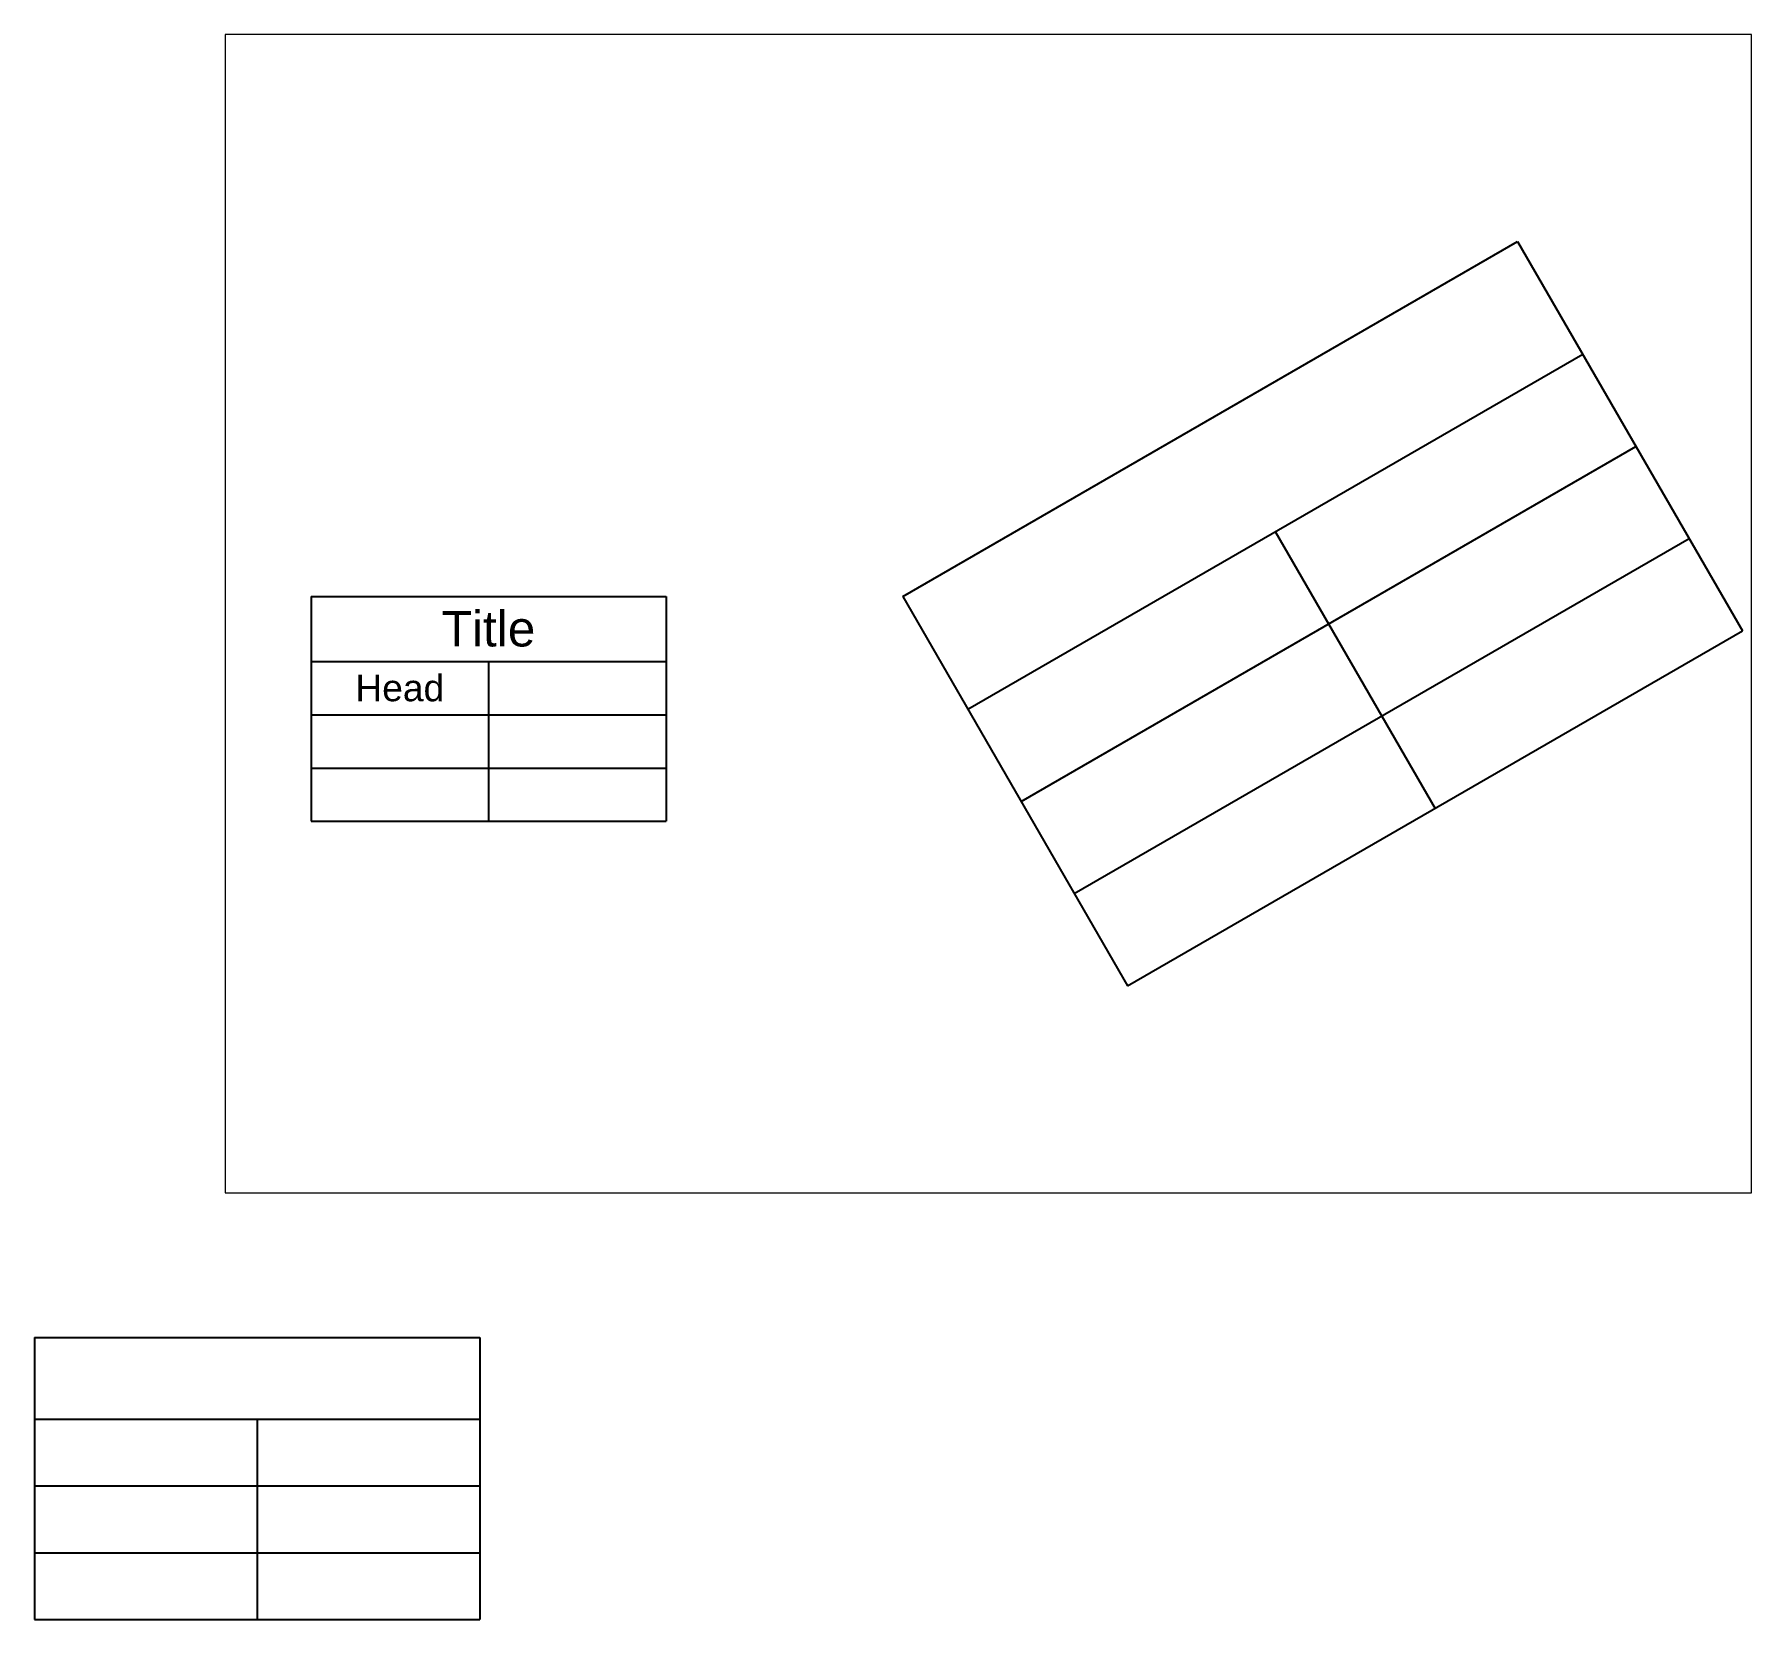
# Paper-space layout 'Layout1' of a CAD drawing. Header units: millimetres. Extents: x 0 to 231, y -38 to 176.
# The model-space entities are those that its viewports show. They can reach past a viewport. Long polylines and large blocks are cut down to what shows.
import ezdxf

# ---------------------------------------------------------------- set-up
doc = ezdxf.new("R2010")
doc.units = ezdxf.units.MM
doc.layers.add('notes', color=3, linetype='Continuous')
doc.styles.get("Standard").update_dxf_attribs({"font": 'arial.ttf'})

# ---------------------------------------------------------------- blocks, each defined once
blk = doc.blocks.new('*T3')
at = {"color": 0, "linetype": 'ByBlock', "lineweight": -2, "transparency": 16777216}
for p, q in [((0, 0), (60, 0)), ((0, 0), (0, -38)), ((60, 0), (60, -38)), ((0, -11), (60, -11)), ((30, -11), (30, -38)), ((0, -20), (60, -20)), ((0, -29), (60, -29)), ((0, -38), (60, -38))]:
    blk.add_line(p, q, dxfattribs=at)
blk = doc.blocks.new('*T1')
at = {"color": 0, "linetype": 'ByBlock', "lineweight": -2, "transparency": 16777216}
for p, q in [((0, 0), (60, 0)), ((0, 0), (0, -38)), ((60, 0), (60, -38)), ((0, -11), (60, -11)), ((30, -11), (30, -38)), ((0, -20), (60, -20)), ((0, -29), (60, -29)), ((0, -38), (60, -38))]:
    blk.add_line(p, q, dxfattribs=at)
at = {"color": 0, "transparency": 16777216, "attachment_point": 5}
for s, insert, char_height, width in [('Title', (30, -5.5), 6, 57), ('Head', (15, -15.5), 4.5, 27)]:
    blk.add_mtext(s, dxfattribs=dict(at, insert=insert, char_height=char_height, width=width))
blk = doc.blocks.new('*T2')
at = {"layer": 'notes', "color": 0, "linetype": 'ByBlock', "lineweight": -2, "transparency": 16777216}
for p, q in [((0, 0), (103.92, 60)), ((103.92, 60), (141.92, -5.82)), ((11, -19.05), (114.92, 40.95)), ((20, -34.64), (123.92, 25.36)), ((29, -50.23), (132.92, 9.77)), ((62.96, 10.95), (89.96, -35.82)), ((0, 0), (38, -65.82)), ((38, -65.82), (141.92, -5.82))]:
    blk.add_line(p, q, dxfattribs=at)

msp = doc.modelspace()

# ---------------------------------------------------------------- block references
for name, p in [('*T2', (100, 0)), ('*T1', (0, 0))]:
    msp.add_blockref(name, p)

psp = doc.layouts.get("Layout1")

# ---------------------------------------------------------------- block references
psp.add_blockref('*T3', (0, 0))

# ---------------------------------------------------------------- viewports
at = {"layer": '0'}
psp.add_viewport(center=(128.5, 97.5), size=(205.6, 156), view_center_point=(114.48, -2.89), view_height=195.7505, dxfattribs=at)

doc.saveas('drawing.dxf')
